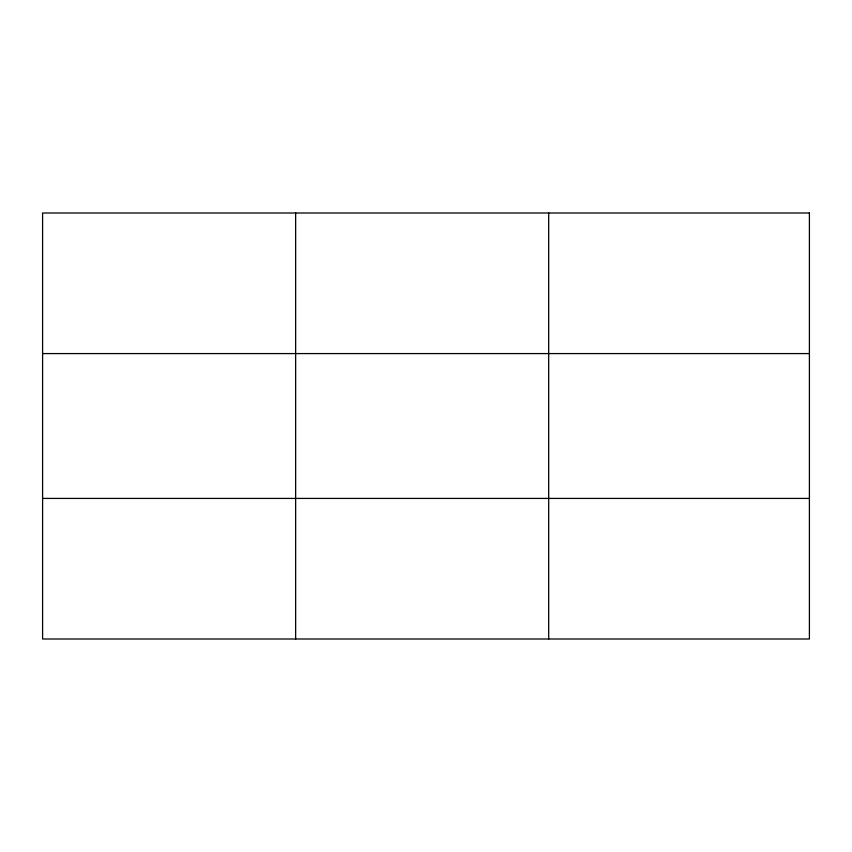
<?xml version="1.0" encoding="UTF-8"?>
<svg xmlns="http://www.w3.org/2000/svg" width="852" height="852" viewBox="0 0 852 852"><rect width="100%" height="100%" fill="white"/><g stroke="black" fill="none" stroke-linecap="round" stroke-linejoin="round"><path stroke-width="1.28" d="M295.644 639L295.644 213M548.688 639L548.688 213M42.6 353.58L809.4 353.58M42.6 498.42L809.4 498.42M809.4 213L42.6 213L42.6 639L809.4 639L809.4 213"/></g></svg>
